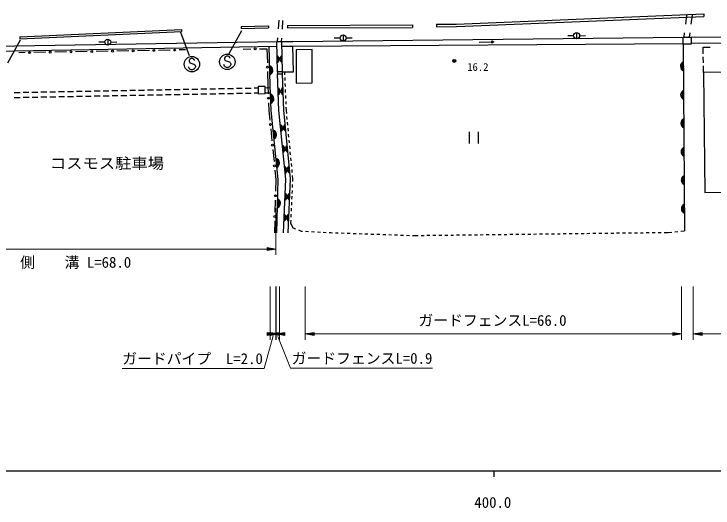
# Model space of a CAD drawing. Units: millimetres, scale not verified. Extents: x 40000 to 680000, y 20000 to 380000.
# Drawn here: x 387062 to 504995, y 198715 to 282025 of the extents above; entities that cross this region are included whole.
import ezdxf
from ezdxf.enums import TextEntityAlignment as Align

# ---------------------------------------------------------------- set-up
doc = ezdxf.new("R2010")
doc.units = ezdxf.units.MM
doc.header["$LTSCALE"] = 1000
for name, color, linetype, lineweight in [('M-BGD', 7, 'Continuous', 25), ('M-STR-HTXT', 7, 'Continuous', 13), ('M-STR-STRC', 7, 'Continuous', 25), ('M-STR-STRD', 7, 'Continuous', 25), ('M-TTL-BAND', 7, 'Continuous', 25)]:
    doc.layers.add(name, color=color, linetype=linetype, lineweight=lineweight)
doc.styles.add('ＭＳ ゴシック', font='')
doc.styles.get('ＭＳ ゴシック').set_extended_font_data('MS Gothic')

msp = doc.modelspace()

# ---------------------------------------------------------------- linework, layer by layer
at = {"layer": 'M-BGD'}
for p, q in [((431723, 280997), (431623, 279501)), ((432389, 280953), (432289, 279456)), ((500524, 281805), (500330, 280317)), ((501453, 281812), (501260, 280324)), ((425402, 279893), (430002, 280020)), ((425416, 279555), (430016, 279682)), ((442595, 278484), (442595, 277484)), ((481481, 278358), (480481, 278348)), ((481981, 278863), (481981, 277863)), ((482481, 278369), (483481, 278382)), ((500137, 278830), (500045, 278122)), ((501066, 278837), (500975, 278137)), ((501309, 278142), (540582, 278453)), ((402391, 277270), (401391, 277256)), ((402891, 277776), (402891, 276776)), ((403390, 277285), (404390, 277303)), ((431518, 272255), (431391, 277403)), ((431523, 278004), (431483, 277406)), ((432189, 277959), (432152, 277406)), ((432219, 277406), (432303, 272260)), ((434121, 277406), (499956, 278120)), ((442095, 277975), (441096, 277958)), ((443095, 277989), (444095, 277999)), ((465545, 277260), (468044, 277306)), ((467666, 277486), (468044, 277306)), ((467673, 277111), (467666, 277486)), ((468044, 277306), (467673, 277111)), ((501317, 277077), (540616, 277462)), ((415973, 275972), (414927, 275954)), ((425737, 276105), (426993, 276127)), ((428492, 276153), (429748, 276175)), ((429748, 276175), (429809, 273801)), ((432232, 276606), (434121, 276606)), ((434236, 272282), (434128, 276670)), ((434130, 276606), (499974, 277057)), ((499976, 276940), (500178, 245452)), ((503309, 276433), (504531, 276445)), ((503333, 275293), (503309, 276433)), ((388931, 275505), (387885, 275487)), ((392431, 275565), (390431, 275531)), ((395930, 275625), (393930, 275591)), ((399430, 275686), (397430, 275651)), ((402929, 275746), (400929, 275712)), ((406429, 275807), (404429, 275772)), ((409928, 275867), (407928, 275833)), ((413427, 275928), (411428, 275893)), ((503364, 273793), (503343, 274793)), ((503397, 272154), (503374, 273294)), ((429848, 272301), (429909, 269928)), ((431518, 272255), (431502, 271955)), ((431502, 271955), (432317, 271960)), ((431758, 265742), (431502, 271955)), ((432303, 272260), (431518, 272255)), ((432303, 272260), (434236, 272282)), ((432303, 272260), (432317, 271960)), ((432317, 271960), (432557, 265793)), ((432705, 272265), (432724, 271790)), ((432743, 271290), (432763, 270791)), ((432782, 270291), (432802, 269792)), ((395588, 268897), (394588, 268878)), ((397088, 268925), (396088, 268906)), ((398588, 268953), (397588, 268934)), ((400087, 268981), (399088, 268962)), ((401587, 269009), (400587, 268990)), ((403087, 269037), (402087, 269018)), ((404587, 269065), (403587, 269046)), ((406086, 269093), (405087, 269075)), ((407586, 269121), (406586, 269103)), ((409086, 269149), (408086, 269131)), ((410586, 269177), (409586, 269159)), ((412085, 269206), (411085, 269187)), ((413585, 269234), (412585, 269215)), ((415085, 269262), (414085, 269243)), ((416585, 269290), (415585, 269271)), ((418084, 269318), (417084, 269299)), ((419584, 269346), (418584, 269327)), ((421084, 269374), (420084, 269355)), ((422583, 269402), (421584, 269383)), ((424083, 269430), (423083, 269411)), ((425583, 269458), (424583, 269439)), ((427083, 269486), (426083, 269467)), ((428241, 269508), (427583, 269496)), ((430324, 269548), (429440, 269531)), ((429909, 269928), (429963, 268565)), ((432821, 269292), (432841, 268792)), ((388090, 268756), (387090, 268738)), ((388105, 267907), (387105, 267888)), ((389589, 268785), (388589, 268766)), ((389605, 267935), (388605, 267916)), ((391089, 268813), (390089, 268794)), ((391105, 267963), (390105, 267944)), ((392589, 268841), (391589, 268822)), ((392604, 267991), (391605, 267972)), ((394088, 268869), (393089, 268850)), ((394104, 268019), (393104, 268000)), ((395604, 268047), (394604, 268028)), ((397104, 268075), (396104, 268056)), ((398603, 268103), (397604, 268084)), ((400103, 268131), (399103, 268112)), ((401603, 268159), (400603, 268141)), ((403103, 268187), (402103, 268169)), ((404602, 268215), (403603, 268197)), ((406102, 268243), (405102, 268225)), ((407602, 268271), (406602, 268253)), ((409102, 268300), (408102, 268281)), ((410601, 268328), (409601, 268309)), ((412101, 268356), (411101, 268337)), ((413601, 268384), (412601, 268365)), ((415101, 268412), (414101, 268393)), ((416600, 268440), (415600, 268421)), ((418100, 268468), (417100, 268449)), ((419600, 268496), (418600, 268477)), ((421099, 268524), (420100, 268505)), ((422599, 268552), (421599, 268533)), ((424099, 268580), (423099, 268562)), ((425599, 268608), (424599, 268590)), ((427098, 268636), (426099, 268618)), ((428257, 268658), (427598, 268646)), ((430369, 268698), (429456, 268681)), ((432860, 268293), (432880, 267793)), ((430023, 267066), (430077, 265704)), ((432899, 267294), (432919, 266794)), ((430077, 265704), (430235, 264133)), ((432926, 254164), (431758, 265742)), ((432557, 265793), (433659, 254219)), ((432938, 266294), (432957, 265820)), ((432957, 265820), (433011, 265251)), ((433058, 264753), (433106, 264256)), ((433153, 263758), (433200, 263260)), ((430386, 262640), (430586, 260651)), ((433248, 262762), (433295, 262265)), ((463877, 262176), (463877, 260176)), ((465377, 262176), (465377, 260176)), ((433343, 261767), (433390, 261269)), ((433437, 260771), (433485, 260274)), ((433532, 259776), (433579, 259278)), ((430736, 259158), (430937, 257168)), ((433627, 258780), (433674, 258283)), ((433722, 257785), (433769, 257287)), ((433816, 256789), (433864, 256292)), ((431087, 255676), (431245, 254105)), ((433911, 255794), (433959, 255296)), ((434006, 254798), (434060, 254230)), ((431245, 254105), (431188, 252122)), ((432532, 245112), (432926, 254164)), ((433659, 254219), (433284, 245120)), ((434060, 254230), (434039, 253773)), ((434017, 253274), (433994, 252774)), ((433926, 251276), (433903, 250776)), ((433971, 252275), (433949, 251775)), ((431145, 250622), (431087, 248623)), ((433881, 250277), (433858, 249777)), ((433835, 249278), (433813, 248778)), ((433790, 248279), (433767, 247779)), ((431044, 247124), (430987, 245141)), ((433745, 247280), (433724, 246823)), ((433724, 246823), (434123, 245973)), ((434123, 245973), (434573, 245793)), ((435037, 245607), (435487, 245427)), ((435487, 245427), (435755, 245413)), ((436254, 245386), (436753, 245359)), ((437252, 245331), (437752, 245304)), ((498555, 245302), (499053, 245348)), ((499551, 245394), (500178, 245452)), ((438251, 245277), (438750, 245250)), ((439249, 245223), (439749, 245196)), ((440248, 245169), (440516, 245154)), ((440516, 245154), (440782, 245145)), ((441281, 245128), (441781, 245111)), ((442281, 245094), (442780, 245076)), ((443280, 245059), (443780, 245042)), ((444280, 245025), (444779, 245008)), ((445279, 244991), (445779, 244973)), ((446278, 244956), (446778, 244939)), ((447278, 244922), (447777, 244905)), ((448277, 244887), (448777, 244870)), ((449277, 244853), (449776, 244836)), ((450276, 244819), (450776, 244801)), ((451275, 244784), (451775, 244767)), ((452275, 244750), (452774, 244733)), ((453274, 244716), (453774, 244698)), ((454274, 244681), (454540, 244672)), ((454540, 244672), (455236, 244681)), ((455736, 244687), (456236, 244693)), ((456736, 244699), (457236, 244705)), ((457736, 244711), (458236, 244717)), ((458736, 244723), (459236, 244730)), ((459736, 244736), (460236, 244742)), ((460736, 244748), (461236, 244754)), ((461736, 244760), (462236, 244766)), ((462736, 244773), (463236, 244779)), ((463736, 244785), (464236, 244791)), ((464736, 244797), (465236, 244803)), ((465736, 244809), (466235, 244815)), ((466735, 244822), (467235, 244828)), ((467735, 244834), (468235, 244840)), ((468735, 244846), (469235, 244852)), ((469735, 244858), (470235, 244865)), ((470735, 244871), (471235, 244877)), ((471735, 244883), (472235, 244889)), ((472735, 244895), (473235, 244901)), ((473735, 244908), (474235, 244914)), ((474735, 244920), (475235, 244926)), ((475735, 244932), (476235, 244938)), ((476735, 244944), (477235, 244950)), ((477735, 244957), (478235, 244963)), ((478735, 244969), (479234, 244975)), ((479734, 244981), (480234, 244987)), ((480734, 244993), (481234, 245000)), ((481734, 245006), (482234, 245012)), ((482734, 245018), (483234, 245024)), ((483734, 245030), (484234, 245036)), ((484734, 245042), (485234, 245049)), ((485734, 245055), (486234, 245061)), ((486734, 245067), (487234, 245073)), ((487734, 245079), (488234, 245085)), ((488734, 245092), (489234, 245098)), ((489734, 245104), (490234, 245110)), ((490734, 245116), (491234, 245122)), ((491734, 245128), (492234, 245134)), ((492733, 245141), (493233, 245147)), ((493733, 245153), (494233, 245159)), ((494733, 245165), (495233, 245171)), ((495733, 245177), (496233, 245184)), ((496733, 245190), (497430, 245198)), ((497430, 245198), (498057, 245256))]:
    msp.add_line(p, q, dxfattribs=at)
for points in [[(319719, 276023), (320601, 276084), (321141, 275609), (344861, 276084), (387151, 276636), (431571, 277406), (434121, 277406)], [(319747, 275096), (320617, 275110), (321174, 274809), (344874, 275285), (387164, 275836), (431411, 276603)], [(431387, 245129), (431646, 254119), (430476, 265732), (430309, 269941), (430137, 276581)]]:
    msp.add_lwpolyline(points, dxfattribs=at)
for points in [[(499956, 278120), (501309, 278142), (501328, 276963), (499976, 276940)], [(434642, 276006), (434694, 270366), (437396, 270391), (437344, 276031)], [(503397, 272154), (503592, 251942), (514235, 252044), (514040, 272257)], [(429436, 269794), (428236, 269772), (428258, 268572), (429458, 268594)]]:
    msp.add_lwpolyline(points, close=True, dxfattribs=at)
for centre, radius in [((442595, 277984), 500), ((481981, 278363), 500), ((402891, 277276), 500), ((407178, 275820), 150), ((410678, 275880), 150), ((414177, 275941), 150), ((427743, 276140), 150), ((389681, 275518), 150), ((393180, 275578), 150), ((396680, 275638), 150), ((400179, 275699), 150), ((403679, 275759), 150), ((461330, 274106), 250), ((461330, 274106), 204), ((461330, 274106), 159), ((461330, 274106), 114), ((461330, 274106), 68.2), ((461330, 274106), 22.7), ((429828, 273051), 150), ((429993, 267816), 150), ((430311, 263387), 150), ((430661, 259904), 150), ((431012, 256422), 150), ((431166, 251372), 150), ((431066, 247874), 150)]:
    msp.add_circle(centre, radius, dxfattribs=at)
for centre, radius, start, end in [((431152, 274422), 650, 300.14547, 62.67417), ((431152, 274422), 488, 311.27816, 51.54148), ((432580, 274437), 650, 119.66359, 242.19229), ((432580, 274437), 488, 130.79628, 231.0596), ((431152, 274422), 325, 345.46745, 17.35219), ((432580, 274437), 325, 164.98557, 196.87031), ((500312, 273198), 812, 112.98832, 247.74859), ((500312, 273198), 650, 119.10411, 241.6328), ((429929, 272525), 812, 294.09874, 68.85901), ((429929, 272525), 650, 300.21453, 62.74322), ((429929, 272525), 488, 311.34722, 51.61053), ((429929, 272525), 325, 345.53651, 17.42124), ((500312, 273198), 488, 130.23679, 230.50011), ((500312, 273198), 325, 164.42608, 196.31082), ((431312, 268970), 650, 301.09504, 63.62374), ((431312, 268970), 488, 312.22773, 52.49105), ((431312, 268970), 325, 346.41702, 18.30176), ((432745, 269000), 650, 120.97016, 243.49885), ((432745, 269000), 488, 132.10285, 232.36617), ((432745, 269000), 325, 166.29214, 198.17688), ((500343, 268398), 812, 112.98832, 247.74859), ((500343, 268398), 650, 119.10411, 241.6328), ((430092, 267724), 812, 294.64201, 69.40228), ((430092, 267724), 650, 300.7578, 63.28649), ((430092, 267724), 488, 311.89049, 52.1538), ((430092, 267724), 325, 346.07978, 17.96451), ((500343, 268398), 488, 130.23679, 230.50011), ((500343, 268398), 325, 164.42608, 196.31082), ((500374, 263598), 812, 112.98832, 247.74859), ((431746, 262751), 650, 304.495, 67.02369), ((431746, 262751), 488, 315.62768, 55.891), ((433150, 262861), 650, 124.17514, 246.70383), ((433150, 262861), 488, 135.30783, 235.57115), ((500374, 263598), 650, 119.10411, 241.6328), ((500374, 263598), 488, 130.23679, 230.50011), ((500374, 263598), 325, 164.42608, 196.31082), ((430571, 261671), 812, 298.36942, 73.12969), ((430571, 261671), 650, 304.48521, 67.0139), ((430571, 261671), 488, 315.6179, 55.88122), ((431746, 262751), 325, 349.81697, 21.70171), ((433150, 262861), 325, 169.49712, 201.38186), ((430571, 261671), 325, 349.80719, 21.69193), ((432101, 259224), 650, 304.495, 67.02369), ((432101, 259224), 488, 315.62768, 55.891), ((433486, 259333), 650, 124.17514, 246.70383), ((433486, 259333), 488, 135.30783, 235.57115), ((500405, 258798), 812, 112.98832, 247.74859), ((432101, 259224), 325, 349.81697, 21.70171), ((433486, 259333), 325, 169.49712, 201.38186), ((500405, 258798), 650, 119.10411, 241.6328), ((500405, 258798), 488, 130.23679, 230.50011), ((500405, 258798), 325, 164.42608, 196.31082), ((431052, 256895), 812, 298.36942, 73.12969), ((431052, 256895), 650, 304.48521, 67.0139), ((431052, 256895), 488, 315.6179, 55.88122), ((431052, 256895), 325, 349.80719, 21.69193), ((432457, 255697), 650, 304.495, 67.02369), ((432457, 255697), 488, 315.62768, 55.891), ((433822, 255804), 650, 124.17514, 246.70383), ((433822, 255804), 488, 135.30783, 235.57115), ((432457, 255697), 325, 349.81697, 21.70171), ((433822, 255804), 325, 169.49712, 201.38186), ((500436, 253998), 812, 112.98832, 247.74859), ((500436, 253998), 650, 119.10411, 241.6328), ((500436, 253998), 488, 130.23679, 230.50011), ((500436, 253998), 325, 164.42608, 196.31082), ((432484, 251206), 650, 296.24297, 58.77166), ((432484, 251206), 488, 307.37565, 47.63897), ((432484, 251206), 325, 341.56494, 13.44968), ((433849, 251234), 650, 116.37301, 238.9017), ((433849, 251234), 488, 127.5057, 227.76901), ((433849, 251234), 325, 161.69499, 193.57972), ((431217, 250080), 812, 290.97238, 65.73265), ((431217, 250080), 650, 297.08817, 59.61686), ((431217, 250080), 488, 308.22086, 48.48418), ((431217, 250080), 325, 342.41015, 14.29489), ((500467, 249198), 812, 112.98832, 247.74859), ((500467, 249198), 650, 119.10411, 241.6328), ((500467, 249198), 488, 130.23679, 230.50011), ((500467, 249198), 325, 164.42608, 196.31082), ((432330, 247665), 650, 296.24297, 58.77166), ((432330, 247665), 488, 307.37565, 47.63897), ((432330, 247665), 325, 341.56494, 13.44968), ((433703, 247693), 650, 116.37301, 238.9017), ((433703, 247693), 488, 127.5057, 227.76901), ((433703, 247693), 325, 161.69499, 193.57972)]:
    msp.add_arc(centre, radius, start, end, dxfattribs=at)
at = {"layer": 'M-STR-HTXT'}
for p, q in [((431266, 249307), (431266, 241383)), ((365170, 242383), (429766, 242383)), ((431266, 242383), (429766, 242633)), ((429766, 242633), (429766, 242133)), ((430066, 242583), (429766, 242583)), ((429766, 242533), (430366, 242533)), ((430666, 242483), (429766, 242483)), ((429766, 242433), (430966, 242433)), ((431266, 242383), (429766, 242133)), ((431266, 242383), (429766, 242383)), ((429766, 242333), (430966, 242333)), ((430666, 242283), (429766, 242283)), ((429766, 242233), (430366, 242233)), ((430066, 242183), (429766, 242183)), ((430297, 236067), (430297, 227067)), ((431230, 236067), (431230, 227067)), ((431302, 236067), (431302, 227067)), ((431876, 236067), (431876, 227067)), ((436181, 236067), (436181, 227067)), ((499687, 236067), (499687, 227067)), ((501660, 236067), (501660, 227067)), ((430781, 227761), (429256, 222236)), ((431302, 228067), (429802, 228317)), ((429802, 228317), (429802, 227817)), ((430102, 228267), (429802, 228267)), ((429802, 228217), (430402, 228217)), ((430702, 228167), (429802, 228167)), ((429802, 228117), (431002, 228117)), ((431302, 228067), (429802, 227817)), ((431302, 228067), (429802, 228067)), ((429802, 228017), (431002, 228017)), ((430702, 227967), (429802, 227967)), ((429802, 227917), (430402, 227917)), ((430102, 227867), (429802, 227867)), ((430297, 228067), (431797, 228317)), ((430297, 228067), (431797, 227817)), ((430297, 228067), (431797, 228067)), ((431876, 228067), (430376, 228317)), ((430376, 228317), (430376, 227817)), ((430676, 228267), (430376, 228267)), ((430376, 228217), (430976, 228217)), ((431276, 228167), (430376, 228167)), ((430376, 228117), (431576, 228117)), ((431876, 228067), (430376, 227817)), ((431876, 228067), (430376, 228067)), ((430376, 228017), (431576, 228017)), ((431276, 227967), (430376, 227967)), ((430376, 227917), (430976, 227917)), ((430676, 227867), (430376, 227867)), ((431797, 228117), (430597, 228117)), ((431797, 228017), (430597, 228017)), ((430897, 228167), (431797, 228167)), ((430897, 227967), (431797, 227967)), ((431797, 228217), (431197, 228217)), ((431797, 227917), (431197, 227917)), ((431230, 228067), (432730, 228317)), ((431230, 228067), (432730, 227817)), ((431230, 228067), (432730, 228067)), ((431797, 228067), (431302, 228067)), ((431497, 228267), (431797, 228267)), ((431497, 227867), (431797, 227867)), ((432730, 228117), (431530, 228117)), ((432730, 228017), (431530, 228017)), ((431571, 227636), (433705, 222290)), ((431797, 227817), (431797, 228317)), ((431830, 228167), (432730, 228167)), ((431830, 227967), (432730, 227967)), ((432730, 228067), (431876, 228067)), ((432730, 228217), (432130, 228217)), ((432730, 227917), (432130, 227917)), ((432430, 228267), (432730, 228267)), ((432430, 227867), (432730, 227867)), ((432730, 227817), (432730, 228317)), ((436181, 228067), (437681, 228317)), ((436181, 228067), (437681, 227817)), ((436181, 228067), (437681, 228067)), ((437681, 228117), (436481, 228117)), ((437681, 228017), (436481, 228017)), ((436781, 228167), (437681, 228167)), ((436781, 227967), (437681, 227967)), ((437681, 228217), (437081, 228217)), ((437681, 227917), (437081, 227917)), ((437381, 228267), (437681, 228267)), ((437381, 227867), (437681, 227867)), ((437681, 227817), (437681, 228317)), ((437681, 228067), (498187, 228067)), ((499687, 228067), (498187, 228317)), ((498187, 228317), (498187, 227817)), ((498487, 228267), (498187, 228267)), ((498187, 228217), (498787, 228217)), ((499087, 228167), (498187, 228167)), ((498187, 228117), (499387, 228117)), ((499687, 228067), (498187, 227817)), ((499687, 228067), (498187, 228067)), ((498187, 228017), (499387, 228017)), ((499087, 227967), (498187, 227967)), ((498187, 227917), (498787, 227917)), ((498487, 227867), (498187, 227867)), ((501660, 228067), (503160, 228317)), ((501660, 228067), (503160, 227817)), ((501660, 228067), (503160, 228067)), ((503160, 228117), (501960, 228117)), ((503160, 228017), (501960, 228017)), ((502260, 228167), (503160, 228167)), ((502260, 227967), (503160, 227967)), ((503160, 228217), (502560, 228217)), ((503160, 227917), (502560, 227917)), ((502860, 228267), (503160, 228267)), ((502860, 227867), (503160, 227867)), ((503160, 227817), (503160, 228317)), ((503160, 228067), (539412, 228067)), ((429256, 222236), (405306, 222236)), ((433705, 222290), (457655, 222290))]:
    msp.add_line(p, q, dxfattribs=at)
at = {"layer": 'M-STR-STRC'}
for p, q in [((416647, 274958), (415217, 278926)), ((423360, 275388), (425493, 279266)), ((386044, 273769), (388178, 277647)), ((422932, 274899), (422696, 274781)), ((423169, 274899), (422932, 274899)), ((423405, 274781), (423169, 274899)), ((416722, 274398), (416604, 274162)), ((416604, 274162), (416604, 274043)), ((416604, 274043), (416722, 273807)), ((416959, 274516), (416722, 274398)), ((416722, 273807), (417431, 273571)), ((417195, 274516), (416959, 274516)), ((417431, 274398), (417195, 274516)), ((417549, 274162), (417431, 274398)), ((422696, 274781), (422578, 274545)), ((422578, 274545), (422578, 274427)), ((422578, 274427), (422696, 274190)), ((422696, 274190), (423405, 273954)), ((423523, 274545), (423405, 274781)), ((423405, 273954), (423523, 273836)), ((423523, 273836), (423641, 273599)), ((416604, 272862), (416486, 273098)), ((416722, 272743), (416604, 272862)), ((416959, 272625), (416722, 272743)), ((417195, 272625), (416959, 272625)), ((417431, 272743), (417195, 272625)), ((417431, 273571), (417549, 273453)), ((417549, 272862), (417431, 272743)), ((417549, 273453), (417668, 273216)), ((417668, 273098), (417549, 272862)), ((417668, 273216), (417668, 273098)), ((422578, 273245), (422460, 273481)), ((422696, 273127), (422578, 273245)), ((422932, 273008), (422696, 273127)), ((423169, 273008), (422932, 273008)), ((423405, 273127), (423169, 273008)), ((423523, 273245), (423405, 273127)), ((423641, 273481), (423523, 273245)), ((423641, 273599), (423641, 273481))]:
    msp.add_line(p, q, dxfattribs=at)
for centre in [(417077, 273571), (423051, 273954)]:
    msp.add_circle(centre, 1300, dxfattribs=at)
at = {"layer": 'M-STR-STRD'}
for p, q in [((503435, 282025), (503451, 281610)), ((461702, 279915), (503451, 281610)), ((425402, 279893), (425416, 279555)), ((430002, 280020), (430016, 279682)), ((433201, 280109), (454275, 280202)), ((433201, 280109), (433203, 279675)), ((433203, 279675), (454277, 279769)), ((454275, 280202), (454277, 279769)), ((458342, 280296), (458347, 279880)), ((458347, 279880), (461702, 279915)), ((388041, 278187), (415313, 279418)), ((388056, 277860), (415328, 279091)), ((415313, 279418), (415328, 279091)), ((388041, 278187), (388056, 277860))]:
    msp.add_line(p, q, dxfattribs=at)
msp.add_lwpolyline([(458342, 280296), (461685, 280331), (503435, 282025)], dxfattribs=at)
at = {"layer": 'M-TTL-BAND'}
for p, q in [((40000, 205000), (579000, 205000)), ((468000, 205000), (468000, 204000))]:
    msp.add_line(p, q, dxfattribs=at)

# ---------------------------------------------------------------- texts
at = {"layer": 'M-BGD', "style": 'ＭＳ ゴシック'}
msp.add_text('16.2', height=1320, dxfattribs=at).set_placement((463522, 272031), align=Align.BOTTOM_LEFT)
at = {"layer": 'M-BGD', "style": 'ＭＳ ゴシック', "width": 1.1}
msp.add_text('コスモス駐車場', height=1833, dxfattribs=at).set_placement((402748, 255378), align=Align.BOTTOM_CENTER)
at = {"layer": 'M-STR-HTXT', "style": 'ＭＳ ゴシック'}
for s, p in [('側\u3000\u3000溝 L=68.0', (397468, 238683)), ('ガードフェンスL=66.0', (467790, 228891)), ('ガードパイプ  L=2.0', (417181, 222436)), ('ガードフェンスL=0.9', (445780, 222490))]:
    msp.add_text(s, height=1833, dxfattribs=at).set_placement(p, align=Align.BOTTOM_CENTER)
at = {"layer": 'M-TTL-BAND', "style": 'ＭＳ ゴシック'}
msp.add_text('400.0', height=1833, dxfattribs=at).set_placement((467844, 198195), align=Align.BOTTOM_CENTER)

doc.saveas('drawing.dxf')
